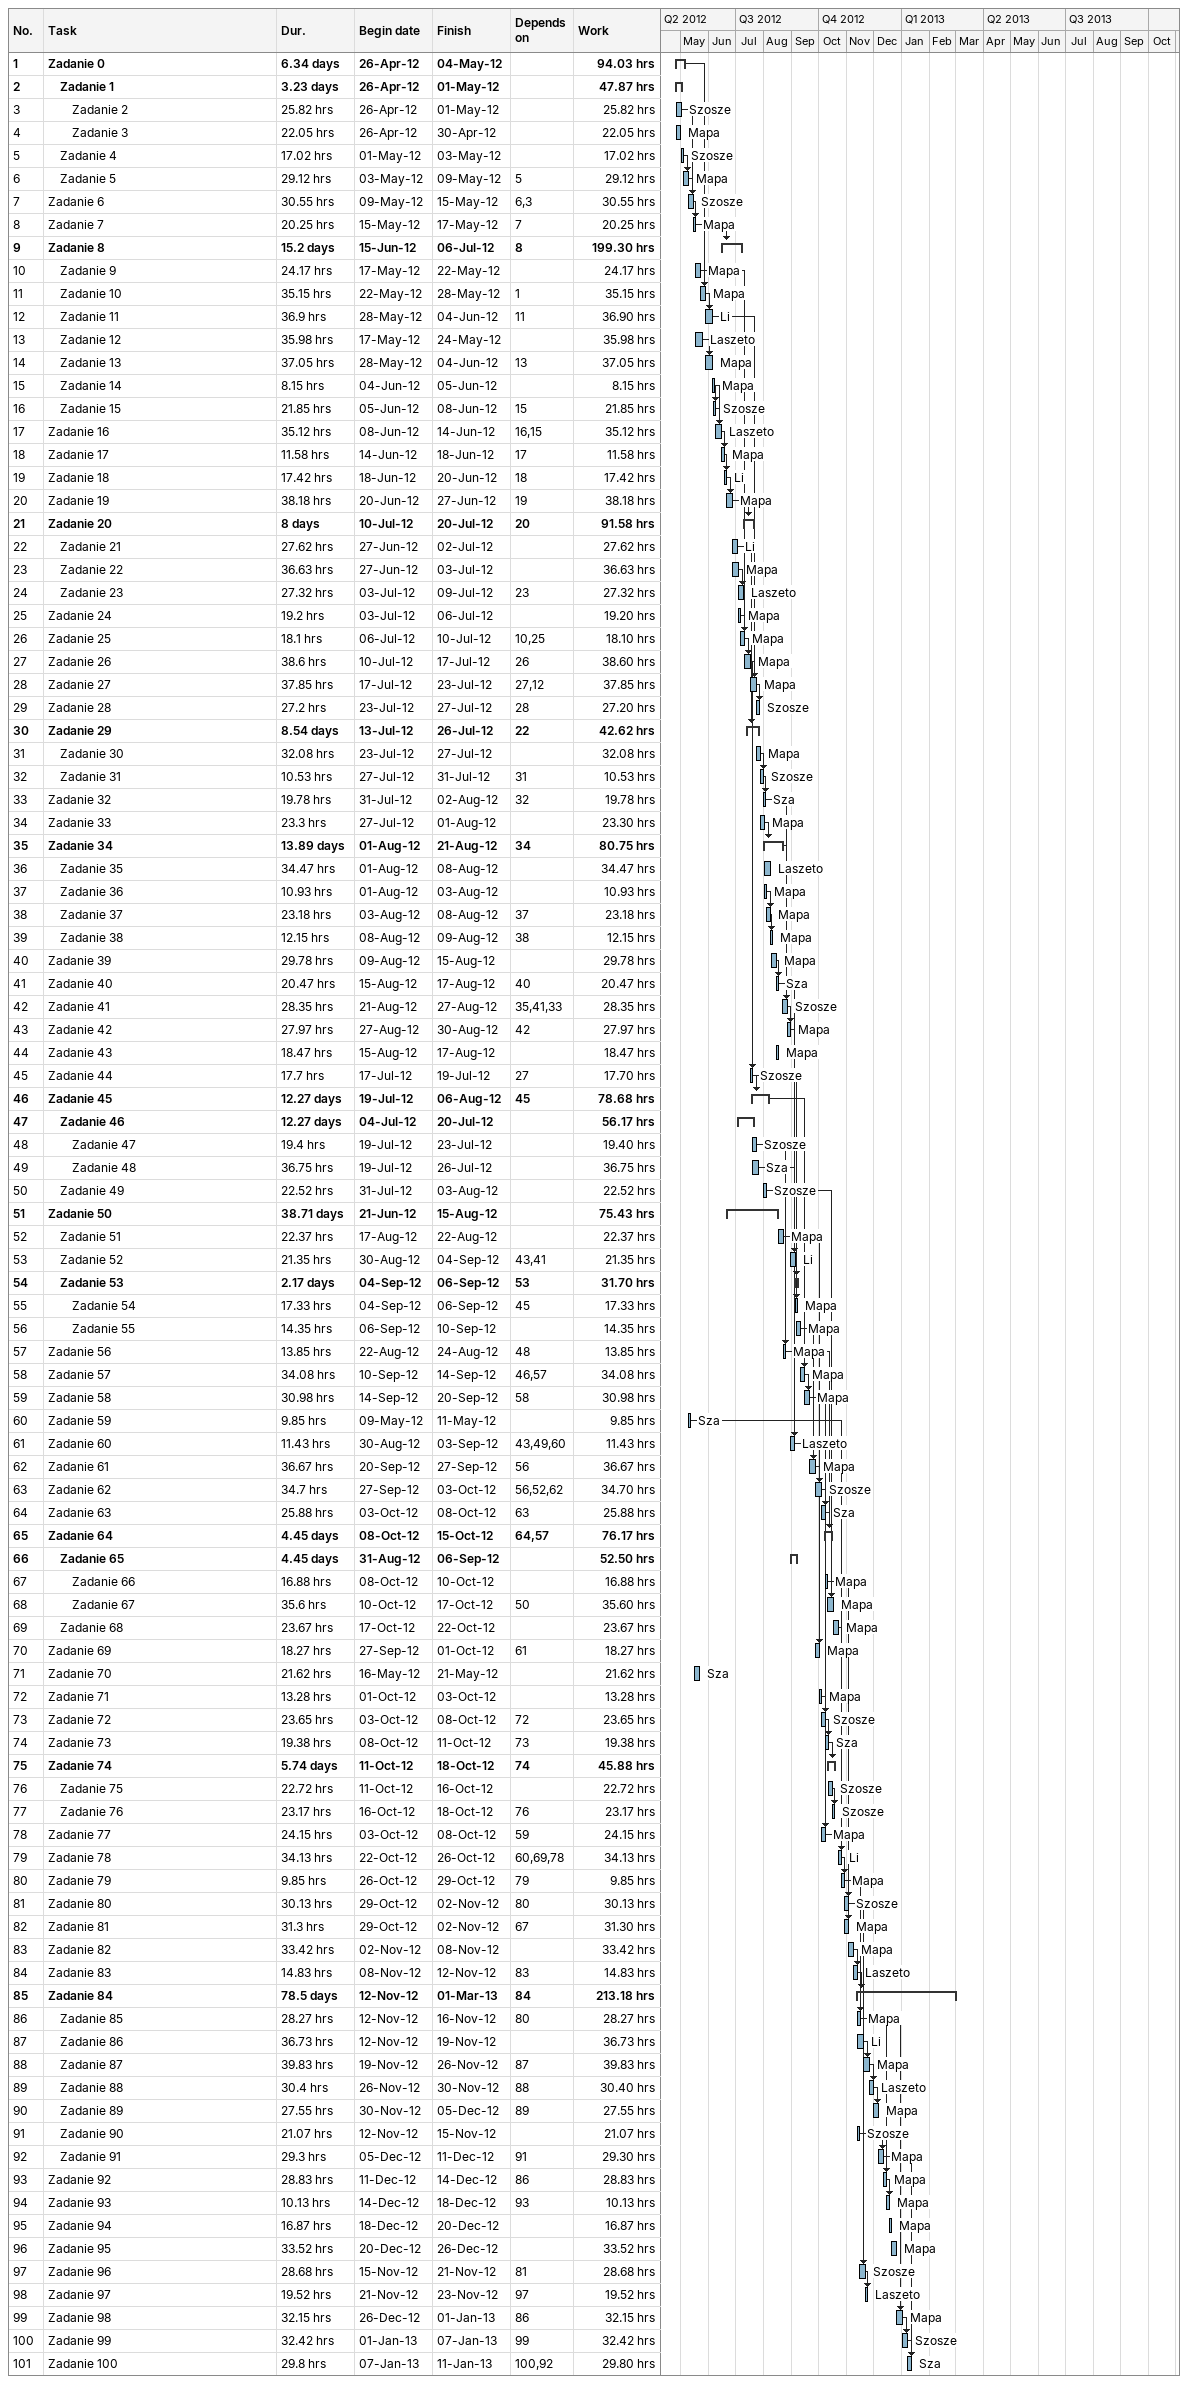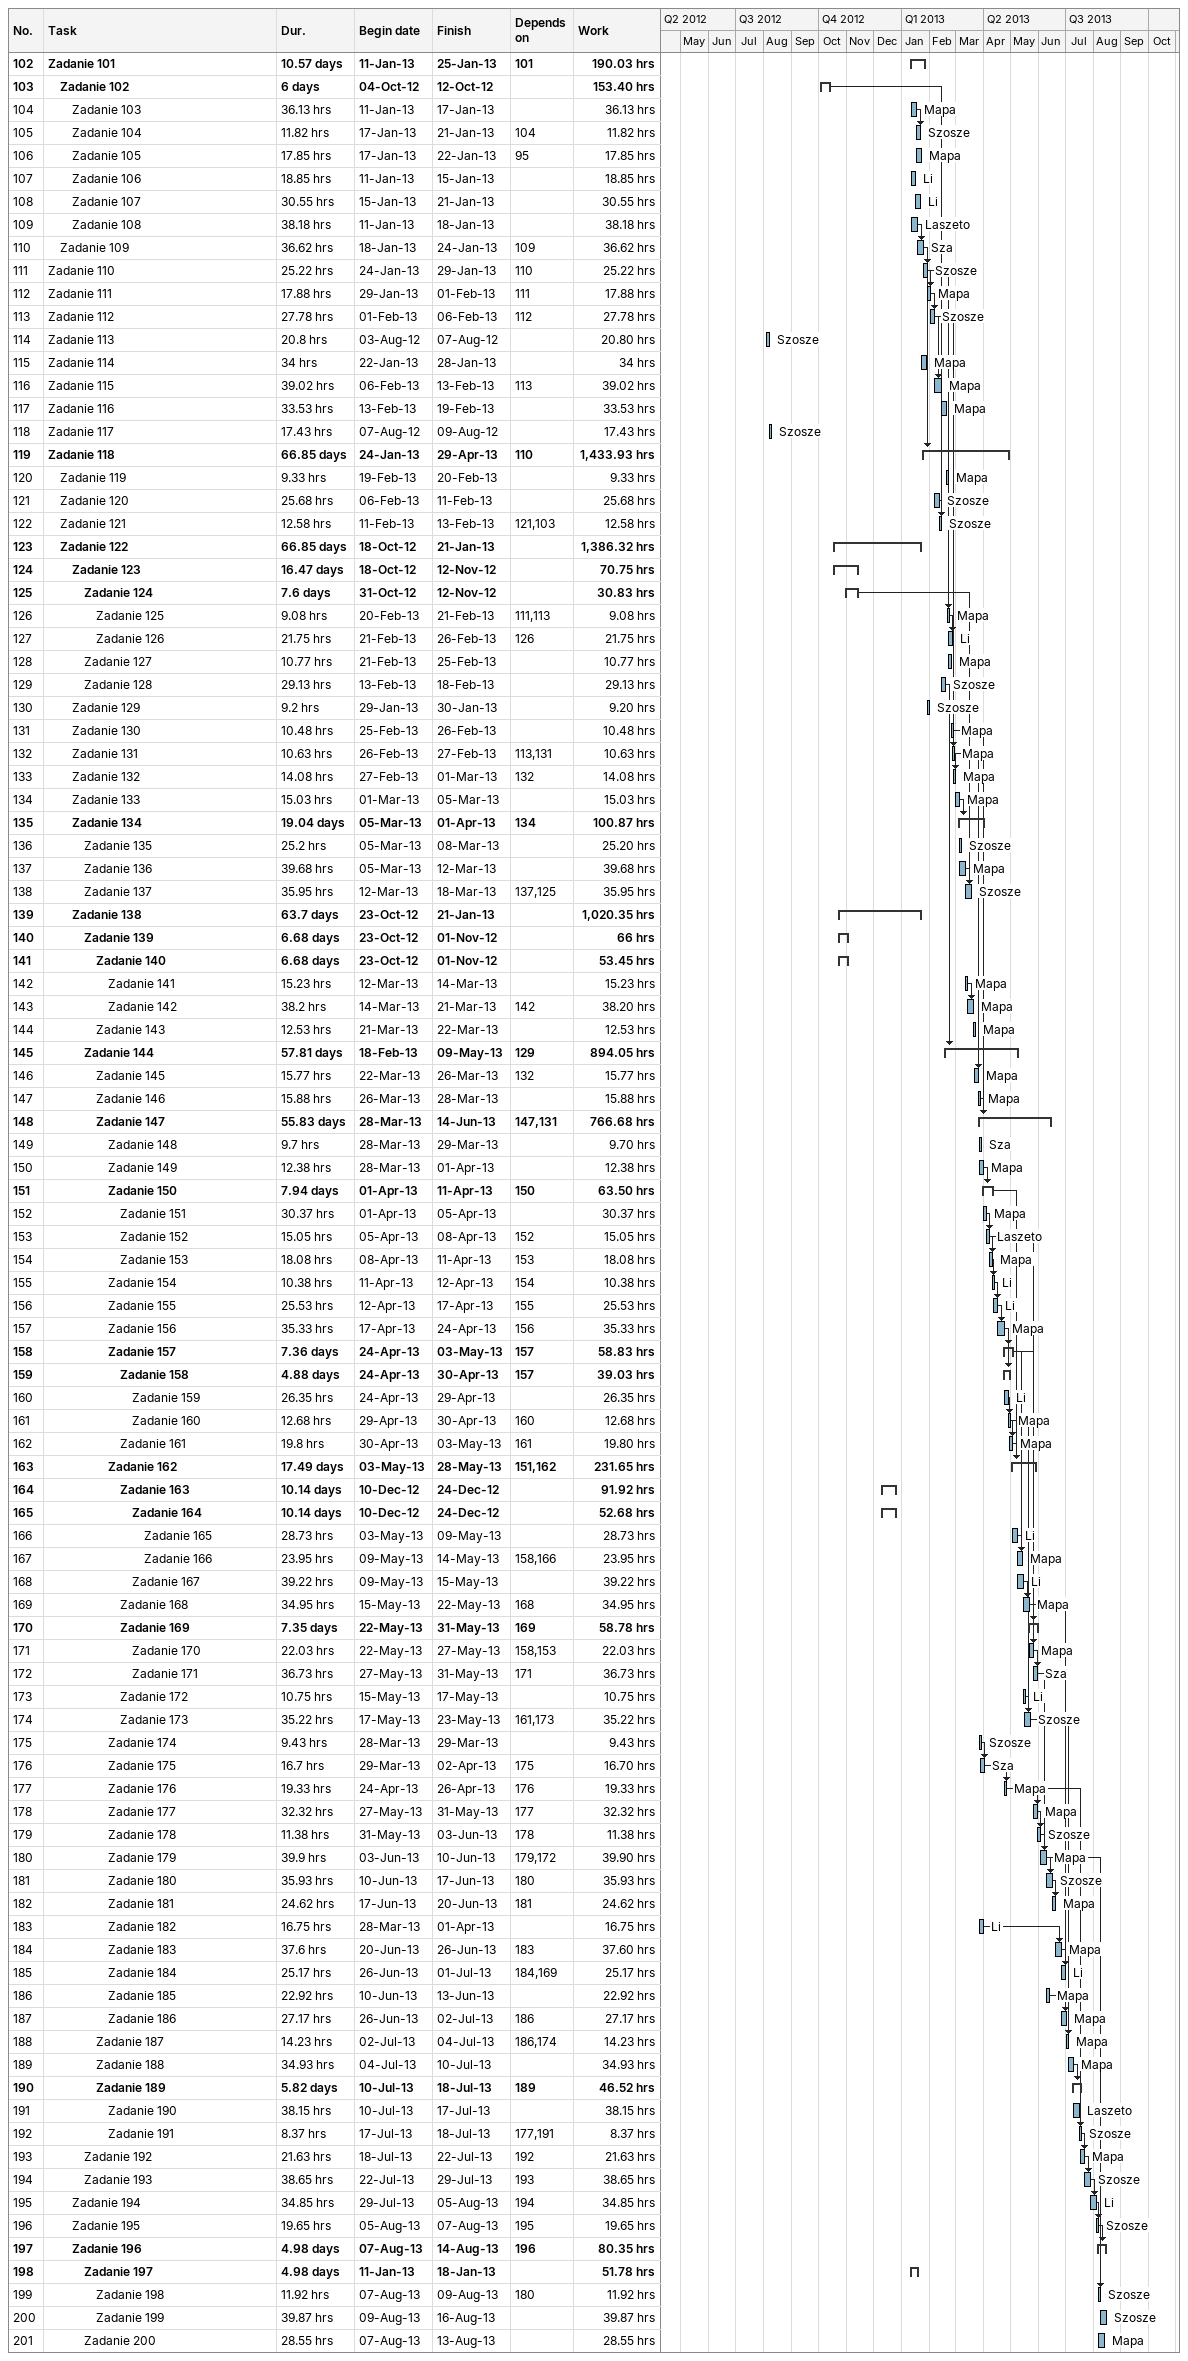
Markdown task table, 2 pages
| ID | Level | Task | Duration | Start | Finish | Predecessors | Resources | Work (h) |
|---|---|---|---|---|---|---|---|---|
| 1 | 1 | **Zadanie 0** | 6.34d | 2012-04-26 | 2012-05-04 |  |  | 94.03 |
| 2 | 2 | **Zadanie 1** | 3.23d | 2012-04-26 | 2012-05-01 |  |  | 47.87 |
| 3 | 3 | Zadanie 2 | 25.82h | 2012-04-26 | 2012-05-01 |  | Szosze | 25.82 |
| 4 | 3 | Zadanie 3 | 22.05h | 2012-04-26 | 2012-04-30 |  | Mapa | 22.05 |
| 5 | 2 | Zadanie 4 | 17.02h | 2012-05-01 | 2012-05-03 |  | Szosze | 17.02 |
| 6 | 2 | Zadanie 5 | 29.12h | 2012-05-03 | 2012-05-09 | 5 | Mapa | 29.12 |
| 7 | 1 | Zadanie 6 | 30.55h | 2012-05-09 | 2012-05-15 | 6, 3 | Szosze | 30.55 |
| 8 | 1 | Zadanie 7 | 20.25h | 2012-05-15 | 2012-05-17 | 7 | Mapa | 20.25 |
| 9 | 1 | **Zadanie 8** | 15.2d | 2012-06-15 | 2012-07-06 | 8 |  | 199.30 |
| 10 | 2 | Zadanie 9 | 24.17h | 2012-05-17 | 2012-05-22 |  | Mapa | 24.17 |
| 11 | 2 | Zadanie 10 | 35.15h | 2012-05-22 | 2012-05-28 | 1 | Mapa | 35.15 |
| 12 | 2 | Zadanie 11 | 36.9h | 2012-05-28 | 2012-06-04 | 11 | Li | 36.90 |
| 13 | 2 | Zadanie 12 | 35.98h | 2012-05-17 | 2012-05-24 |  | Laszeto | 35.98 |
| 14 | 2 | Zadanie 13 | 37.05h | 2012-05-28 | 2012-06-04 | 13 | Mapa | 37.05 |
| 15 | 2 | Zadanie 14 | 8.15h | 2012-06-04 | 2012-06-05 |  | Mapa | 8.15 |
| 16 | 2 | Zadanie 15 | 21.85h | 2012-06-05 | 2012-06-08 | 15 | Szosze | 21.85 |
| 17 | 1 | Zadanie 16 | 35.12h | 2012-06-08 | 2012-06-14 | 16, 15 | Laszeto | 35.12 |
| 18 | 1 | Zadanie 17 | 11.58h | 2012-06-14 | 2012-06-18 | 17 | Mapa | 11.58 |
| 19 | 1 | Zadanie 18 | 17.42h | 2012-06-18 | 2012-06-20 | 18 | Li | 17.42 |
| 20 | 1 | Zadanie 19 | 38.18h | 2012-06-20 | 2012-06-27 | 19 | Mapa | 38.18 |
| 21 | 1 | **Zadanie 20** | 8d | 2012-07-10 | 2012-07-20 | 20 |  | 91.58 |
| 22 | 2 | Zadanie 21 | 27.62h | 2012-06-27 | 2012-07-02 |  | Li | 27.62 |
| 23 | 2 | Zadanie 22 | 36.63h | 2012-06-27 | 2012-07-03 |  | Mapa | 36.63 |
| 24 | 2 | Zadanie 23 | 27.32h | 2012-07-03 | 2012-07-09 | 23 | Laszeto | 27.32 |
| 25 | 1 | Zadanie 24 | 19.2h | 2012-07-03 | 2012-07-06 |  | Mapa | 19.20 |
| 26 | 1 | Zadanie 25 | 18.1h | 2012-07-06 | 2012-07-10 | 10, 25 | Mapa | 18.10 |
| 27 | 1 | Zadanie 26 | 38.6h | 2012-07-10 | 2012-07-17 | 26 | Mapa | 38.60 |
| 28 | 1 | Zadanie 27 | 37.85h | 2012-07-17 | 2012-07-23 | 27, 12 | Mapa | 37.85 |
| 29 | 1 | Zadanie 28 | 27.2h | 2012-07-23 | 2012-07-27 | 28 | Szosze | 27.20 |
| 30 | 1 | **Zadanie 29** | 8.54d | 2012-07-13 | 2012-07-26 | 22 |  | 42.62 |
| 31 | 2 | Zadanie 30 | 32.08h | 2012-07-23 | 2012-07-27 |  | Mapa | 32.08 |
| 32 | 2 | Zadanie 31 | 10.53h | 2012-07-27 | 2012-07-31 | 31 | Szosze | 10.53 |
| 33 | 1 | Zadanie 32 | 19.78h | 2012-07-31 | 2012-08-02 | 32 | Sza | 19.78 |
| 34 | 1 | Zadanie 33 | 23.3h | 2012-07-27 | 2012-08-01 |  | Mapa | 23.30 |
| 35 | 1 | **Zadanie 34** | 13.89d | 2012-08-01 | 2012-08-21 | 34 |  | 80.75 |
| 36 | 2 | Zadanie 35 | 34.47h | 2012-08-01 | 2012-08-08 |  | Laszeto | 34.47 |
| 37 | 2 | Zadanie 36 | 10.93h | 2012-08-01 | 2012-08-03 |  | Mapa | 10.93 |
| 38 | 2 | Zadanie 37 | 23.18h | 2012-08-03 | 2012-08-08 | 37 | Mapa | 23.18 |
| 39 | 2 | Zadanie 38 | 12.15h | 2012-08-08 | 2012-08-09 | 38 | Mapa | 12.15 |
| 40 | 1 | Zadanie 39 | 29.78h | 2012-08-09 | 2012-08-15 |  | Mapa | 29.78 |
| 41 | 1 | Zadanie 40 | 20.47h | 2012-08-15 | 2012-08-17 | 40 | Sza | 20.47 |
| 42 | 1 | Zadanie 41 | 28.35h | 2012-08-21 | 2012-08-27 | 35, 41, 33 | Szosze | 28.35 |
| 43 | 1 | Zadanie 42 | 27.97h | 2012-08-27 | 2012-08-30 | 42 | Mapa | 27.97 |
| 44 | 1 | Zadanie 43 | 18.47h | 2012-08-15 | 2012-08-17 |  | Mapa | 18.47 |
| 45 | 1 | Zadanie 44 | 17.7h | 2012-07-17 | 2012-07-19 | 27 | Szosze | 17.70 |
| 46 | 1 | **Zadanie 45** | 12.27d | 2012-07-19 | 2012-08-06 | 45 |  | 78.68 |
| 47 | 2 | **Zadanie 46** | 12.27d | 2012-07-04 | 2012-07-20 |  |  | 56.17 |
| 48 | 3 | Zadanie 47 | 19.4h | 2012-07-19 | 2012-07-23 |  | Szosze | 19.40 |
| 49 | 3 | Zadanie 48 | 36.75h | 2012-07-19 | 2012-07-26 |  | Sza | 36.75 |
| 50 | 2 | Zadanie 49 | 22.52h | 2012-07-31 | 2012-08-03 |  | Szosze | 22.52 |
| 51 | 1 | **Zadanie 50** | 38.71d | 2012-06-21 | 2012-08-15 |  |  | 75.43 |
| 52 | 2 | Zadanie 51 | 22.37h | 2012-08-17 | 2012-08-22 |  | Mapa | 22.37 |
| 53 | 2 | Zadanie 52 | 21.35h | 2012-08-30 | 2012-09-04 | 43, 41 | Li | 21.35 |
| 54 | 2 | **Zadanie 53** | 2.17d | 2012-09-04 | 2012-09-06 | 53 |  | 31.70 |
| 55 | 3 | Zadanie 54 | 17.33h | 2012-09-04 | 2012-09-06 | 45 | Mapa | 17.33 |
| 56 | 3 | Zadanie 55 | 14.35h | 2012-09-06 | 2012-09-10 |  | Mapa | 14.35 |
| 57 | 1 | Zadanie 56 | 13.85h | 2012-08-22 | 2012-08-24 | 48 | Mapa | 13.85 |
| 58 | 1 | Zadanie 57 | 34.08h | 2012-09-10 | 2012-09-14 | 46, 57 | Mapa | 34.08 |
| 59 | 1 | Zadanie 58 | 30.98h | 2012-09-14 | 2012-09-20 | 58 | Mapa | 30.98 |
| 60 | 1 | Zadanie 59 | 9.85h | 2012-05-09 | 2012-05-11 |  | Sza | 9.85 |
| 61 | 1 | Zadanie 60 | 11.43h | 2012-08-30 | 2012-09-03 | 43, 49, 60 | Laszeto | 11.43 |
| 62 | 1 | Zadanie 61 | 36.67h | 2012-09-20 | 2012-09-27 | 56 | Mapa | 36.67 |
| 63 | 1 | Zadanie 62 | 34.7h | 2012-09-27 | 2012-10-03 | 56, 52, 62 | Szosze | 34.70 |
| 64 | 1 | Zadanie 63 | 25.88h | 2012-10-03 | 2012-10-08 | 63 | Sza | 25.88 |
| 65 | 1 | **Zadanie 64** | 4.45d | 2012-10-08 | 2012-10-15 | 64, 57 |  | 76.17 |
| 66 | 2 | **Zadanie 65** | 4.45d | 2012-08-31 | 2012-09-06 |  |  | 52.50 |
| 67 | 3 | Zadanie 66 | 16.88h | 2012-10-08 | 2012-10-10 |  | Mapa | 16.88 |
| 68 | 3 | Zadanie 67 | 35.6h | 2012-10-10 | 2012-10-17 | 50 | Mapa | 35.60 |
| 69 | 2 | Zadanie 68 | 23.67h | 2012-10-17 | 2012-10-22 |  | Mapa | 23.67 |
| 70 | 1 | Zadanie 69 | 18.27h | 2012-09-27 | 2012-10-01 | 61 | Mapa | 18.27 |
| 71 | 1 | Zadanie 70 | 21.62h | 2012-05-16 | 2012-05-21 |  | Sza | 21.62 |
| 72 | 1 | Zadanie 71 | 13.28h | 2012-10-01 | 2012-10-03 |  | Mapa | 13.28 |
| 73 | 1 | Zadanie 72 | 23.65h | 2012-10-03 | 2012-10-08 | 72 | Szosze | 23.65 |
| 74 | 1 | Zadanie 73 | 19.38h | 2012-10-08 | 2012-10-11 | 73 | Sza | 19.38 |
| 75 | 1 | **Zadanie 74** | 5.74d | 2012-10-11 | 2012-10-18 | 74 |  | 45.88 |
| 76 | 2 | Zadanie 75 | 22.72h | 2012-10-11 | 2012-10-16 |  | Szosze | 22.72 |
| 77 | 2 | Zadanie 76 | 23.17h | 2012-10-16 | 2012-10-18 | 76 | Szosze | 23.17 |
| 78 | 1 | Zadanie 77 | 24.15h | 2012-10-03 | 2012-10-08 | 59 | Mapa | 24.15 |
| 79 | 1 | Zadanie 78 | 34.13h | 2012-10-22 | 2012-10-26 | 60, 69, 78 | Li | 34.13 |
| 80 | 1 | Zadanie 79 | 9.85h | 2012-10-26 | 2012-10-29 | 79 | Mapa | 9.85 |
| 81 | 1 | Zadanie 80 | 30.13h | 2012-10-29 | 2012-11-02 | 80 | Szosze | 30.13 |
| 82 | 1 | Zadanie 81 | 31.3h | 2012-10-29 | 2012-11-02 | 67 | Mapa | 31.30 |
| 83 | 1 | Zadanie 82 | 33.42h | 2012-11-02 | 2012-11-08 |  | Mapa | 33.42 |
| 84 | 1 | Zadanie 83 | 14.83h | 2012-11-08 | 2012-11-12 | 83 | Laszeto | 14.83 |
| 85 | 1 | **Zadanie 84** | 78.5d | 2012-11-12 | 2013-03-01 | 84 |  | 213.18 |
| 86 | 2 | Zadanie 85 | 28.27h | 2012-11-12 | 2012-11-16 | 80 | Mapa | 28.27 |
| 87 | 2 | Zadanie 86 | 36.73h | 2012-11-12 | 2012-11-19 |  | Li | 36.73 |
| 88 | 2 | Zadanie 87 | 39.83h | 2012-11-19 | 2012-11-26 | 87 | Mapa | 39.83 |
| 89 | 2 | Zadanie 88 | 30.4h | 2012-11-26 | 2012-11-30 | 88 | Laszeto | 30.40 |
| 90 | 2 | Zadanie 89 | 27.55h | 2012-11-30 | 2012-12-05 | 89 | Mapa | 27.55 |
| 91 | 2 | Zadanie 90 | 21.07h | 2012-11-12 | 2012-11-15 |  | Szosze | 21.07 |
| 92 | 2 | Zadanie 91 | 29.3h | 2012-12-05 | 2012-12-11 | 91 | Mapa | 29.30 |
| 93 | 1 | Zadanie 92 | 28.83h | 2012-12-11 | 2012-12-14 | 86 | Mapa | 28.83 |
| 94 | 1 | Zadanie 93 | 10.13h | 2012-12-14 | 2012-12-18 | 93 | Mapa | 10.13 |
| 95 | 1 | Zadanie 94 | 16.87h | 2012-12-18 | 2012-12-20 |  | Mapa | 16.87 |
| 96 | 1 | Zadanie 95 | 33.52h | 2012-12-20 | 2012-12-26 |  | Mapa | 33.52 |
| 97 | 1 | Zadanie 96 | 28.68h | 2012-11-15 | 2012-11-21 | 81 | Szosze | 28.68 |
| 98 | 1 | Zadanie 97 | 19.52h | 2012-11-21 | 2012-11-23 | 97 | Laszeto | 19.52 |
| 99 | 1 | Zadanie 98 | 32.15h | 2012-12-26 | 2013-01-01 | 86 | Mapa | 32.15 |
| 100 | 1 | Zadanie 99 | 32.42h | 2013-01-01 | 2013-01-07 | 99 | Szosze | 32.42 |
| 101 | 1 | Zadanie 100 | 29.8h | 2013-01-07 | 2013-01-11 | 100, 92 | Sza | 29.80 |
| 102 | 1 | **Zadanie 101** | 10.57d | 2013-01-11 | 2013-01-25 | 101 |  | 190.03 |
| 103 | 2 | **Zadanie 102** | 6d | 2012-10-04 | 2012-10-12 |  |  | 153.40 |
| 104 | 3 | Zadanie 103 | 36.13h | 2013-01-11 | 2013-01-17 |  | Mapa | 36.13 |
| 105 | 3 | Zadanie 104 | 11.82h | 2013-01-17 | 2013-01-21 | 104 | Szosze | 11.82 |
| 106 | 3 | Zadanie 105 | 17.85h | 2013-01-17 | 2013-01-22 | 95 | Mapa | 17.85 |
| 107 | 3 | Zadanie 106 | 18.85h | 2013-01-11 | 2013-01-15 |  | Li | 18.85 |
| 108 | 3 | Zadanie 107 | 30.55h | 2013-01-15 | 2013-01-21 |  | Li | 30.55 |
| 109 | 3 | Zadanie 108 | 38.18h | 2013-01-11 | 2013-01-18 |  | Laszeto | 38.18 |
| 110 | 2 | Zadanie 109 | 36.62h | 2013-01-18 | 2013-01-24 | 109 | Sza | 36.62 |
| 111 | 1 | Zadanie 110 | 25.22h | 2013-01-24 | 2013-01-29 | 110 | Szosze | 25.22 |
| 112 | 1 | Zadanie 111 | 17.88h | 2013-01-29 | 2013-02-01 | 111 | Mapa | 17.88 |
| 113 | 1 | Zadanie 112 | 27.78h | 2013-02-01 | 2013-02-06 | 112 | Szosze | 27.78 |
| 114 | 1 | Zadanie 113 | 20.8h | 2012-08-03 | 2012-08-07 |  | Szosze | 20.80 |
| 115 | 1 | Zadanie 114 | 34h | 2013-01-22 | 2013-01-28 |  | Mapa | 34 |
| 116 | 1 | Zadanie 115 | 39.02h | 2013-02-06 | 2013-02-13 | 113 | Mapa | 39.02 |
| 117 | 1 | Zadanie 116 | 33.53h | 2013-02-13 | 2013-02-19 |  | Mapa | 33.53 |
| 118 | 1 | Zadanie 117 | 17.43h | 2012-08-07 | 2012-08-09 |  | Szosze | 17.43 |
| 119 | 1 | **Zadanie 118** | 66.85d | 2013-01-24 | 2013-04-29 | 110 |  | 1433.93 |
| 120 | 2 | Zadanie 119 | 9.33h | 2013-02-19 | 2013-02-20 |  | Mapa | 9.33 |
| 121 | 2 | Zadanie 120 | 25.68h | 2013-02-06 | 2013-02-11 |  | Szosze | 25.68 |
| 122 | 2 | Zadanie 121 | 12.58h | 2013-02-11 | 2013-02-13 | 121, 103 | Szosze | 12.58 |
| 123 | 2 | **Zadanie 122** | 66.85d | 2012-10-18 | 2013-01-21 |  |  | 1386.32 |
| 124 | 3 | **Zadanie 123** | 16.47d | 2012-10-18 | 2012-11-12 |  |  | 70.75 |
| 125 | 4 | **Zadanie 124** | 7.6d | 2012-10-31 | 2012-11-12 |  |  | 30.83 |
| 126 | 5 | Zadanie 125 | 9.08h | 2013-02-20 | 2013-02-21 | 111, 113 | Mapa | 9.08 |
| 127 | 5 | Zadanie 126 | 21.75h | 2013-02-21 | 2013-02-26 | 126 | Li | 21.75 |
| 128 | 4 | Zadanie 127 | 10.77h | 2013-02-21 | 2013-02-25 |  | Mapa | 10.77 |
| 129 | 4 | Zadanie 128 | 29.13h | 2013-02-13 | 2013-02-18 |  | Szosze | 29.13 |
| 130 | 3 | Zadanie 129 | 9.2h | 2013-01-29 | 2013-01-30 |  | Szosze | 9.20 |
| 131 | 3 | Zadanie 130 | 10.48h | 2013-02-25 | 2013-02-26 |  | Mapa | 10.48 |
| 132 | 3 | Zadanie 131 | 10.63h | 2013-02-26 | 2013-02-27 | 113, 131 | Mapa | 10.63 |
| 133 | 3 | Zadanie 132 | 14.08h | 2013-02-27 | 2013-03-01 | 132 | Mapa | 14.08 |
| 134 | 3 | Zadanie 133 | 15.03h | 2013-03-01 | 2013-03-05 |  | Mapa | 15.03 |
| 135 | 3 | **Zadanie 134** | 19.04d | 2013-03-05 | 2013-04-01 | 134 |  | 100.87 |
| 136 | 4 | Zadanie 135 | 25.2h | 2013-03-05 | 2013-03-08 |  | Szosze | 25.20 |
| 137 | 4 | Zadanie 136 | 39.68h | 2013-03-05 | 2013-03-12 |  | Mapa | 39.68 |
| 138 | 4 | Zadanie 137 | 35.95h | 2013-03-12 | 2013-03-18 | 137, 125 | Szosze | 35.95 |
| 139 | 3 | **Zadanie 138** | 63.7d | 2012-10-23 | 2013-01-21 |  |  | 1020.35 |
| 140 | 4 | **Zadanie 139** | 6.68d | 2012-10-23 | 2012-11-01 |  |  | 66 |
| 141 | 5 | **Zadanie 140** | 6.68d | 2012-10-23 | 2012-11-01 |  |  | 53.45 |
| 142 | 6 | Zadanie 141 | 15.23h | 2013-03-12 | 2013-03-14 |  | Mapa | 15.23 |
| 143 | 6 | Zadanie 142 | 38.2h | 2013-03-14 | 2013-03-21 | 142 | Mapa | 38.20 |
| 144 | 5 | Zadanie 143 | 12.53h | 2013-03-21 | 2013-03-22 |  | Mapa | 12.53 |
| 145 | 4 | **Zadanie 144** | 57.81d | 2013-02-18 | 2013-05-09 | 129 |  | 894.05 |
| 146 | 5 | Zadanie 145 | 15.77h | 2013-03-22 | 2013-03-26 | 132 | Mapa | 15.77 |
| 147 | 5 | Zadanie 146 | 15.88h | 2013-03-26 | 2013-03-28 |  | Mapa | 15.88 |
| 148 | 5 | **Zadanie 147** | 55.83d | 2013-03-28 | 2013-06-14 | 147, 131 |  | 766.68 |
| 149 | 6 | Zadanie 148 | 9.7h | 2013-03-28 | 2013-03-29 |  | Sza | 9.70 |
| 150 | 6 | Zadanie 149 | 12.38h | 2013-03-28 | 2013-04-01 |  | Mapa | 12.38 |
| 151 | 6 | **Zadanie 150** | 7.94d | 2013-04-01 | 2013-04-11 | 150 |  | 63.50 |
| 152 | 7 | Zadanie 151 | 30.37h | 2013-04-01 | 2013-04-05 |  | Mapa | 30.37 |
| 153 | 7 | Zadanie 152 | 15.05h | 2013-04-05 | 2013-04-08 | 152 | Laszeto | 15.05 |
| 154 | 7 | Zadanie 153 | 18.08h | 2013-04-08 | 2013-04-11 | 153 | Mapa | 18.08 |
| 155 | 6 | Zadanie 154 | 10.38h | 2013-04-11 | 2013-04-12 | 154 | Li | 10.38 |
| 156 | 6 | Zadanie 155 | 25.53h | 2013-04-12 | 2013-04-17 | 155 | Li | 25.53 |
| 157 | 6 | Zadanie 156 | 35.33h | 2013-04-17 | 2013-04-24 | 156 | Mapa | 35.33 |
| 158 | 6 | **Zadanie 157** | 7.36d | 2013-04-24 | 2013-05-03 | 157 |  | 58.83 |
| 159 | 7 | **Zadanie 158** | 4.88d | 2013-04-24 | 2013-04-30 | 157 |  | 39.03 |
| 160 | 8 | Zadanie 159 | 26.35h | 2013-04-24 | 2013-04-29 |  | Li | 26.35 |
| 161 | 8 | Zadanie 160 | 12.68h | 2013-04-29 | 2013-04-30 | 160 | Mapa | 12.68 |
| 162 | 7 | Zadanie 161 | 19.8h | 2013-04-30 | 2013-05-03 | 161 | Mapa | 19.80 |
| 163 | 6 | **Zadanie 162** | 17.49d | 2013-05-03 | 2013-05-28 | 151, 162 |  | 231.65 |
| 164 | 7 | **Zadanie 163** | 10.14d | 2012-12-10 | 2012-12-24 |  |  | 91.92 |
| 165 | 8 | **Zadanie 164** | 10.14d | 2012-12-10 | 2012-12-24 |  |  | 52.68 |
| 166 | 9 | Zadanie 165 | 28.73h | 2013-05-03 | 2013-05-09 |  | Li | 28.73 |
| 167 | 9 | Zadanie 166 | 23.95h | 2013-05-09 | 2013-05-14 | 158, 166 | Mapa | 23.95 |
| 168 | 8 | Zadanie 167 | 39.22h | 2013-05-09 | 2013-05-15 |  | Li | 39.22 |
| 169 | 7 | Zadanie 168 | 34.95h | 2013-05-15 | 2013-05-22 | 168 | Mapa | 34.95 |
| 170 | 7 | **Zadanie 169** | 7.35d | 2013-05-22 | 2013-05-31 | 169 |  | 58.78 |
| 171 | 8 | Zadanie 170 | 22.03h | 2013-05-22 | 2013-05-27 | 158, 153 | Mapa | 22.03 |
| 172 | 8 | Zadanie 171 | 36.73h | 2013-05-27 | 2013-05-31 | 171 | Sza | 36.73 |
| 173 | 7 | Zadanie 172 | 10.75h | 2013-05-15 | 2013-05-17 |  | Li | 10.75 |
| 174 | 7 | Zadanie 173 | 35.22h | 2013-05-17 | 2013-05-23 | 161, 173 | Szosze | 35.22 |
| 175 | 6 | Zadanie 174 | 9.43h | 2013-03-28 | 2013-03-29 |  | Szosze | 9.43 |
| 176 | 6 | Zadanie 175 | 16.7h | 2013-03-29 | 2013-04-02 | 175 | Sza | 16.70 |
| 177 | 6 | Zadanie 176 | 19.33h | 2013-04-24 | 2013-04-26 | 176 | Mapa | 19.33 |
| 178 | 6 | Zadanie 177 | 32.32h | 2013-05-27 | 2013-05-31 | 177 | Mapa | 32.32 |
| 179 | 6 | Zadanie 178 | 11.38h | 2013-05-31 | 2013-06-03 | 178 | Szosze | 11.38 |
| 180 | 6 | Zadanie 179 | 39.9h | 2013-06-03 | 2013-06-10 | 179, 172 | Mapa | 39.90 |
| 181 | 6 | Zadanie 180 | 35.93h | 2013-06-10 | 2013-06-17 | 180 | Szosze | 35.93 |
| 182 | 6 | Zadanie 181 | 24.62h | 2013-06-17 | 2013-06-20 | 181 | Mapa | 24.62 |
| 183 | 6 | Zadanie 182 | 16.75h | 2013-03-28 | 2013-04-01 |  | Li | 16.75 |
| 184 | 6 | Zadanie 183 | 37.6h | 2013-06-20 | 2013-06-26 | 183 | Mapa | 37.60 |
| 185 | 6 | Zadanie 184 | 25.17h | 2013-06-26 | 2013-07-01 | 184, 169 | Li | 25.17 |
| 186 | 6 | Zadanie 185 | 22.92h | 2013-06-10 | 2013-06-13 |  | Mapa | 22.92 |
| 187 | 6 | Zadanie 186 | 27.17h | 2013-06-26 | 2013-07-02 | 186 | Mapa | 27.17 |
| 188 | 5 | Zadanie 187 | 14.23h | 2013-07-02 | 2013-07-04 | 186, 174 | Mapa | 14.23 |
| 189 | 5 | Zadanie 188 | 34.93h | 2013-07-04 | 2013-07-10 |  | Mapa | 34.93 |
| 190 | 5 | **Zadanie 189** | 5.82d | 2013-07-10 | 2013-07-18 | 189 |  | 46.52 |
| 191 | 6 | Zadanie 190 | 38.15h | 2013-07-10 | 2013-07-17 |  | Laszeto | 38.15 |
| 192 | 6 | Zadanie 191 | 8.37h | 2013-07-17 | 2013-07-18 | 177, 191 | Szosze | 8.37 |
| 193 | 4 | Zadanie 192 | 21.63h | 2013-07-18 | 2013-07-22 | 192 | Mapa | 21.63 |
| 194 | 4 | Zadanie 193 | 38.65h | 2013-07-22 | 2013-07-29 | 193 | Szosze | 38.65 |
| 195 | 3 | Zadanie 194 | 34.85h | 2013-07-29 | 2013-08-05 | 194 | Li | 34.85 |
| 196 | 3 | Zadanie 195 | 19.65h | 2013-08-05 | 2013-08-07 | 195 | Szosze | 19.65 |
| 197 | 3 | **Zadanie 196** | 4.98d | 2013-08-07 | 2013-08-14 | 196 |  | 80.35 |
| 198 | 4 | **Zadanie 197** | 4.98d | 2013-01-11 | 2013-01-18 |  |  | 51.78 |
| 199 | 5 | Zadanie 198 | 11.92h | 2013-08-07 | 2013-08-09 | 180 | Szosze | 11.92 |
| 200 | 5 | Zadanie 199 | 39.87h | 2013-08-09 | 2013-08-16 |  | Szosze | 39.87 |
| 201 | 4 | Zadanie 200 | 28.55h | 2013-08-07 | 2013-08-13 |  | Mapa | 28.55 |
